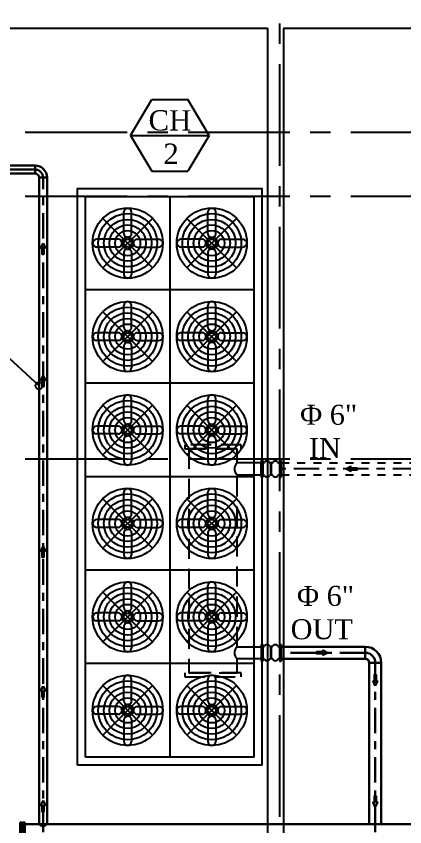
# Model space of a CAD drawing. Extents: x -659 to -592, y -249 to 29.
# Drawn here: x -649.65 to -644.8, y 10.7 to 20.82 of the extents above; entities that cross this region are included whole.
import ezdxf

# ---------------------------------------------------------------- set-up
doc = ezdxf.new("R2010")
doc.units = 0
doc.header["$MEASUREMENT"] = 0
for name, pattern in [('CENTER', [50.8, 31.75, -6.35, 6.35, -6.35]), ('CENTERX2', [101.6, 63.5, -12.7, 12.7, -12.7]), ('HIDDEN', [0.375, 0.25, -0.125])]:
    doc.linetypes.add(name, pattern=pattern)
for name, color, linetype in [('12- EQUIPMENT PIPING', 12, 'Continuous'), ('16-AC-CH.WT PIPING (R)', 3, 'HIDDEN'), ('AXIS', 1, 'CENTERX2'), ('CH.W.PIPING TEXT', 4, 'Continuous'), ('CONNCTION', 1, 'Continuous'), ('elev', 2, 'Continuous'), ('Text', 42, 'Continuous')]:
    doc.layers.add(name, color=color, linetype=linetype)
doc.layers.add('A.C.CHILLED WATER PIPING(S)', color=3, linetype='Continuous', lineweight=30)
doc.layers.add('s-colt', color=8, linetype='Continuous', lineweight=0)
doc.styles.add('AC', font='romans.shx', dxfattribs={"height": 0.2})
doc.styles.add('ARABY', font='sosa.shx')
doc.styles.add('ROMANT', font='romanc.shx')
doc.dimstyles.new('IHAB', dxfattribs={"dimscale": 0, "dimtxt": 0.15, "dimasz": 0.09, "dimexe": 0.18, "dimexo": 0.0625, "dimgap": 0, "dimtad": 0, "dimtih": 1, "dimtoh": 1, "dimzin": 0, "dimdsep": 46, "dimtxsty": 'ARABY', "dimcen": 0.03, "dimse1": 1, "dimse2": 1, "dimclrd": 36, "dimclrt": 42, "dimadec": 0, "dimazin": 0, "dimtfac": 1, "dimtmove": 1, "dimatfit": 3, "dimldrblk": 'ORIGIN', "dimfxl": 1, "dimtolj": 1, "dimtzin": 0, "dimarcsym": 0})

# ---------------------------------------------------------------- blocks, each defined once
blk = doc.blocks.new('A$C5C4829BB')
at = {"layer": 'CONNCTION'}
for p, q in [((-0.104, 0), (-0.104, -0.01)), ((0.104, 0), (-0.104, 0)), ((0.104, 0), (0.104, -0.01)), ((-0.104, -0.01), (-0.104, -0.021)), ((0.104, -0.01), (-0.104, -0.01)), ((0.104, -0.01), (-0.104, -0.01)), ((0.104, -0.021), (-0.104, -0.021)), ((0.104, -0.01), (0.104, -0.021)), ((-0.104, -0.231), (-0.104, -0.241)), ((0.104, -0.231), (-0.104, -0.231)), ((-0.104, -0.241), (-0.104, -0.252)), ((0.104, -0.241), (-0.104, -0.241)), ((0.104, -0.241), (-0.104, -0.241)), ((0.104, -0.252), (-0.104, -0.252)), ((0.104, -0.231), (0.104, -0.241)), ((0.104, -0.241), (0.104, -0.252))]:
    blk.add_line(p, q, dxfattribs=at)
at = {"layer": 'CONNCTION', "color": 140}
for p, q in [((-0.081, -0.123), (0.081, -0.123)), ((-0.081, -0.128), (0.081, -0.128)), ((0.081, -0.128), (0.081, -0.123))]:
    blk.add_line(p, q, dxfattribs=at)
for centre, radius, start, end in [((-0.062, -0.073), 0.0375, 120, 240), ((-0.087, -0.031), 0.0116, 300, 60), ((0.087, -0.031), 0.0116, 120, 240), ((0.062, -0.073), 0.0375, 300, 60), ((-0.062, -0.178), 0.0375, 120, 240), ((-0.089, -0.118), 0.0147, 340.6616, 56.5259), ((-0.089, -0.133), 0.0149, 303.6567, 19.8306), ((0.089, -0.118), 0.0147, 123.4741, 199.3384), ((0.089, -0.133), 0.0149, 160.1694, 236.3433), ((0.062, -0.178), 0.0375, 300, 60), ((-0.087, -0.221), 0.0116, 300, 60), ((0.087, -0.221), 0.0116, 120, 240)]:
    blk.add_arc(centre, radius, start, end, dxfattribs=at)
at = {"layer": 's-colt'}
blk.add_line((-0.081, -0.128), (-0.081, -0.123), dxfattribs=at)
blk = doc.blocks.new('A$C7569006E')
at = {"layer": '12- EQUIPMENT PIPING', "color": 4, "linetype": 'HIDDEN'}
for points in [[(-1.45, -0.65), (-1.4, -0.65), (-1.4, 0.05), (-1.45, 0.05)], [(1.4, -0.65), (1.45, -0.65), (1.45, 0.05), (1.4, 0.05)]]:
    blk.add_lwpolyline(points, close=True, dxfattribs=at)
for points in [[(1.222, -0.6), (1.4, -0.6), (1.4, 0), (-1.4, 0), (-1.4, -0.6), (-1.222, -0.6)], [(-1.072, -0.6), (1.072, -0.6)]]:
    blk.add_lwpolyline(points, dxfattribs=at)
at = {"layer": '12- EQUIPMENT PIPING', "color": 2, "linetype": 'Continuous'}
for points in [[(-1.072, -0.6), (-1.072, -0.9), (-1.222, -0.9), (-1.222, -0.6)], [(1.072, -0.6), (1.072, -0.9), (1.222, -0.9), (1.222, -0.6)]]:
    blk.add_lwpolyline(points, dxfattribs=at)
for centre in [(-1.147, -0.665), (1.147, -0.665)]:
    blk.add_arc(centre, 0.099, 40.7462, 139.2538, dxfattribs=at)
at = {"layer": '12- EQUIPMENT PIPING', "linetype": 'Continuous'}
for p in [(-1.147, -0.9), (1.147, -0.9)]:
    blk.add_blockref('A$C5C4829BB', p, dxfattribs=at)
blk = doc.blocks.new('A$C3DE42100')
at = {"layer": '12- EQUIPMENT PIPING', "linetype": 'Continuous'}
for p, q in [((-5.933, -2.2), (-5.933, -0.1)), ((-4.767, -2.2), (-4.767, -0.1)), ((-3.6, -2.2), (-3.6, -0.1)), ((-2.433, -2.2), (-2.433, -0.1)), ((-1.267, -2.2), (-1.267, -0.1)), ((-0.1, -1.15), (-7.1, -1.15))]:
    blk.add_line(p, q, dxfattribs=at)
at = {"layer": '12- EQUIPMENT PIPING', "color": 3}
for p, q in [((-6.566, -0.506), (-6.566, -0.234)), ((-6.468, -0.506), (-6.468, -0.239)), ((-5.399, -0.506), (-5.399, -0.234)), ((-5.301, -0.506), (-5.301, -0.239)), ((-4.232, -0.506), (-4.232, -0.234)), ((-4.134, -0.506), (-4.134, -0.239)), ((-3.066, -0.506), (-3.066, -0.234)), ((-2.968, -0.506), (-2.968, -0.239)), ((-1.899, -0.506), (-1.899, -0.234)), ((-1.801, -0.506), (-1.801, -0.239)), ((-0.732, -0.506), (-0.732, -0.234)), ((-0.634, -0.506), (-0.634, -0.239)), ((-6.207, -0.935), (-6.826, -0.315)), ((-6.826, -0.935), (-6.207, -0.315)), ((-5.04, -0.935), (-5.66, -0.315)), ((-5.66, -0.935), (-5.04, -0.315)), ((-3.874, -0.935), (-4.493, -0.315)), ((-4.493, -0.935), (-3.874, -0.315)), ((-2.707, -0.935), (-3.326, -0.315)), ((-3.326, -0.935), (-2.707, -0.315)), ((-1.54, -0.935), (-2.16, -0.315)), ((-2.16, -0.935), (-1.54, -0.315)), ((-0.374, -0.935), (-0.993, -0.315)), ((-0.993, -0.935), (-0.374, -0.315)), ((-6.636, -0.576), (-6.903, -0.576)), ((-6.561, -0.607), (-6.593, -0.607)), ((-6.535, -0.58), (-6.535, -0.549)), ((-6.513, -0.551), (-6.521, -0.551)), ((-6.499, -0.58), (-6.499, -0.549)), ((-6.472, -0.607), (-6.441, -0.607)), ((-6.398, -0.576), (-6.126, -0.576)), ((-5.469, -0.576), (-5.736, -0.576)), ((-5.395, -0.607), (-5.426, -0.607)), ((-5.368, -0.58), (-5.368, -0.549)), ((-5.346, -0.551), (-5.354, -0.551)), ((-5.332, -0.58), (-5.332, -0.549)), ((-5.305, -0.607), (-5.274, -0.607)), ((-5.231, -0.576), (-4.959, -0.576)), ((-4.302, -0.576), (-4.57, -0.576)), ((-4.228, -0.607), (-4.259, -0.607)), ((-4.201, -0.58), (-4.201, -0.549)), ((-4.179, -0.551), (-4.187, -0.551)), ((-4.165, -0.58), (-4.165, -0.549)), ((-4.139, -0.607), (-4.107, -0.607)), ((-4.064, -0.576), (-3.793, -0.576)), ((-3.136, -0.576), (-3.403, -0.576)), ((-3.061, -0.607), (-3.093, -0.607)), ((-3.035, -0.58), (-3.035, -0.549)), ((-3.013, -0.551), (-3.021, -0.551)), ((-2.999, -0.58), (-2.999, -0.549)), ((-2.972, -0.607), (-2.941, -0.607)), ((-2.898, -0.576), (-2.626, -0.576)), ((-1.969, -0.576), (-2.236, -0.576)), ((-1.895, -0.607), (-1.926, -0.607)), ((-1.868, -0.58), (-1.868, -0.549)), ((-1.846, -0.551), (-1.854, -0.551)), ((-1.832, -0.58), (-1.832, -0.549)), ((-1.805, -0.607), (-1.774, -0.607)), ((-1.731, -0.576), (-1.459, -0.576)), ((-0.802, -0.576), (-1.07, -0.576)), ((-0.728, -0.607), (-0.759, -0.607)), ((-0.701, -0.58), (-0.701, -0.549)), ((-0.679, -0.551), (-0.687, -0.551)), ((-0.665, -0.58), (-0.665, -0.549)), ((-0.639, -0.607), (-0.607, -0.607)), ((-0.564, -0.576), (-0.293, -0.576)), ((-6.636, -0.674), (-6.907, -0.674)), ((-6.561, -0.643), (-6.593, -0.643)), ((-6.59, -0.621), (-6.59, -0.629)), ((-6.535, -0.67), (-6.535, -0.701)), ((-6.521, -0.699), (-6.513, -0.699)), ((-6.499, -0.67), (-6.499, -0.701)), ((-6.472, -0.643), (-6.441, -0.643)), ((-6.443, -0.629), (-6.443, -0.621)), ((-6.398, -0.674), (-6.13, -0.674)), ((-5.469, -0.674), (-5.741, -0.674)), ((-5.395, -0.643), (-5.426, -0.643)), ((-5.424, -0.621), (-5.424, -0.629)), ((-5.368, -0.67), (-5.368, -0.701)), ((-5.354, -0.699), (-5.346, -0.699)), ((-5.332, -0.67), (-5.332, -0.701)), ((-5.305, -0.643), (-5.274, -0.643)), ((-5.276, -0.629), (-5.276, -0.621)), ((-5.231, -0.674), (-4.964, -0.674)), ((-4.302, -0.674), (-4.574, -0.674)), ((-4.228, -0.643), (-4.259, -0.643)), ((-4.257, -0.621), (-4.257, -0.629)), ((-4.201, -0.67), (-4.201, -0.701)), ((-4.187, -0.699), (-4.179, -0.699)), ((-4.165, -0.67), (-4.165, -0.701)), ((-4.139, -0.643), (-4.107, -0.643)), ((-4.11, -0.629), (-4.11, -0.621)), ((-4.064, -0.674), (-3.797, -0.674)), ((-3.136, -0.674), (-3.407, -0.674)), ((-3.061, -0.643), (-3.093, -0.643)), ((-3.09, -0.621), (-3.09, -0.629)), ((-3.035, -0.67), (-3.035, -0.701)), ((-3.021, -0.699), (-3.013, -0.699)), ((-2.999, -0.67), (-2.999, -0.701)), ((-2.972, -0.643), (-2.941, -0.643)), ((-2.943, -0.629), (-2.943, -0.621)), ((-2.898, -0.674), (-2.63, -0.674)), ((-1.969, -0.674), (-2.241, -0.674)), ((-1.895, -0.643), (-1.926, -0.643)), ((-1.924, -0.621), (-1.924, -0.629)), ((-1.868, -0.67), (-1.868, -0.701)), ((-1.854, -0.699), (-1.846, -0.699)), ((-1.832, -0.67), (-1.832, -0.701)), ((-1.805, -0.643), (-1.774, -0.643)), ((-1.776, -0.629), (-1.776, -0.621)), ((-1.731, -0.674), (-1.464, -0.674)), ((-0.802, -0.674), (-1.074, -0.674)), ((-0.728, -0.643), (-0.759, -0.643)), ((-0.757, -0.621), (-0.757, -0.629)), ((-0.701, -0.67), (-0.701, -0.701)), ((-0.687, -0.699), (-0.679, -0.699)), ((-0.665, -0.67), (-0.665, -0.701)), ((-0.639, -0.643), (-0.607, -0.643)), ((-0.61, -0.629), (-0.61, -0.621)), ((-0.564, -0.674), (-0.297, -0.674)), ((-6.566, -0.744), (-6.566, -1.011)), ((-6.468, -0.744), (-6.468, -1.016)), ((-5.399, -0.744), (-5.399, -1.011)), ((-5.301, -0.744), (-5.301, -1.016)), ((-4.232, -0.744), (-4.232, -1.011)), ((-4.134, -0.744), (-4.134, -1.016)), ((-3.066, -0.744), (-3.066, -1.011)), ((-2.968, -0.744), (-2.968, -1.016)), ((-1.899, -0.744), (-1.899, -1.011)), ((-1.801, -0.744), (-1.801, -1.016)), ((-0.732, -0.744), (-0.732, -1.011)), ((-0.634, -0.744), (-0.634, -1.016)), ((-6.566, -1.556), (-6.566, -1.289)), ((-6.468, -1.556), (-6.468, -1.284)), ((-5.399, -1.556), (-5.399, -1.289)), ((-5.301, -1.556), (-5.301, -1.284)), ((-4.232, -1.556), (-4.232, -1.289)), ((-4.134, -1.556), (-4.134, -1.284)), ((-3.066, -1.556), (-3.066, -1.289)), ((-2.968, -1.556), (-2.968, -1.284)), ((-1.899, -1.556), (-1.899, -1.289)), ((-1.801, -1.556), (-1.801, -1.284)), ((-0.732, -1.556), (-0.732, -1.289)), ((-0.634, -1.556), (-0.634, -1.284)), ((-6.207, -1.365), (-6.826, -1.985)), ((-6.826, -1.365), (-6.207, -1.985)), ((-5.04, -1.365), (-5.66, -1.985)), ((-5.66, -1.365), (-5.04, -1.985)), ((-3.874, -1.365), (-4.493, -1.985)), ((-4.493, -1.365), (-3.874, -1.985)), ((-2.707, -1.365), (-3.326, -1.985)), ((-3.326, -1.365), (-2.707, -1.985)), ((-1.54, -1.365), (-2.16, -1.985)), ((-2.16, -1.365), (-1.54, -1.985)), ((-0.374, -1.365), (-0.993, -1.985)), ((-0.993, -1.365), (-0.374, -1.985)), ((-6.535, -1.63), (-6.535, -1.599)), ((-6.521, -1.601), (-6.513, -1.601)), ((-6.499, -1.63), (-6.499, -1.599)), ((-5.368, -1.63), (-5.368, -1.599)), ((-5.354, -1.601), (-5.346, -1.601)), ((-5.332, -1.63), (-5.332, -1.599)), ((-4.201, -1.63), (-4.201, -1.599)), ((-4.187, -1.601), (-4.179, -1.601)), ((-4.165, -1.63), (-4.165, -1.599)), ((-3.035, -1.63), (-3.035, -1.599)), ((-3.021, -1.601), (-3.013, -1.601)), ((-2.999, -1.63), (-2.999, -1.599)), ((-1.868, -1.63), (-1.868, -1.599)), ((-1.854, -1.601), (-1.846, -1.601)), ((-1.832, -1.63), (-1.832, -1.599)), ((-0.701, -1.63), (-0.701, -1.599)), ((-0.687, -1.601), (-0.679, -1.601)), ((-0.665, -1.63), (-0.665, -1.599)), ((-6.636, -1.626), (-6.907, -1.626)), ((-6.561, -1.657), (-6.593, -1.657)), ((-6.561, -1.693), (-6.593, -1.693)), ((-6.59, -1.679), (-6.59, -1.671)), ((-6.535, -1.72), (-6.535, -1.751)), ((-6.499, -1.72), (-6.499, -1.751)), ((-6.472, -1.657), (-6.441, -1.657)), ((-6.472, -1.693), (-6.441, -1.693)), ((-6.443, -1.671), (-6.443, -1.679)), ((-6.398, -1.626), (-6.13, -1.626)), ((-5.469, -1.626), (-5.741, -1.626)), ((-5.395, -1.657), (-5.426, -1.657)), ((-5.395, -1.693), (-5.426, -1.693)), ((-5.424, -1.679), (-5.424, -1.671)), ((-5.368, -1.72), (-5.368, -1.751)), ((-5.332, -1.72), (-5.332, -1.751)), ((-5.305, -1.657), (-5.274, -1.657)), ((-5.305, -1.693), (-5.274, -1.693)), ((-5.276, -1.671), (-5.276, -1.679)), ((-5.231, -1.626), (-4.964, -1.626)), ((-4.302, -1.626), (-4.574, -1.626)), ((-4.228, -1.657), (-4.259, -1.657)), ((-4.228, -1.693), (-4.259, -1.693)), ((-4.257, -1.679), (-4.257, -1.671)), ((-4.201, -1.72), (-4.201, -1.751)), ((-4.165, -1.72), (-4.165, -1.751)), ((-4.139, -1.657), (-4.107, -1.657)), ((-4.139, -1.693), (-4.107, -1.693)), ((-4.11, -1.671), (-4.11, -1.679)), ((-4.064, -1.626), (-3.797, -1.626)), ((-3.136, -1.626), (-3.407, -1.626)), ((-3.061, -1.657), (-3.093, -1.657)), ((-3.061, -1.693), (-3.093, -1.693)), ((-3.09, -1.679), (-3.09, -1.671)), ((-3.035, -1.72), (-3.035, -1.751)), ((-2.999, -1.72), (-2.999, -1.751)), ((-2.972, -1.657), (-2.941, -1.657)), ((-2.972, -1.693), (-2.941, -1.693)), ((-2.943, -1.671), (-2.943, -1.679)), ((-2.898, -1.626), (-2.63, -1.626)), ((-1.969, -1.626), (-2.241, -1.626)), ((-1.895, -1.657), (-1.926, -1.657)), ((-1.895, -1.693), (-1.926, -1.693)), ((-1.924, -1.679), (-1.924, -1.671)), ((-1.868, -1.72), (-1.868, -1.751)), ((-1.832, -1.72), (-1.832, -1.751)), ((-1.805, -1.657), (-1.774, -1.657)), ((-1.805, -1.693), (-1.774, -1.693)), ((-1.776, -1.671), (-1.776, -1.679)), ((-1.731, -1.626), (-1.464, -1.626)), ((-0.802, -1.626), (-1.074, -1.626)), ((-0.728, -1.657), (-0.759, -1.657)), ((-0.728, -1.693), (-0.759, -1.693)), ((-0.757, -1.679), (-0.757, -1.671)), ((-0.701, -1.72), (-0.701, -1.751)), ((-0.665, -1.72), (-0.665, -1.751)), ((-0.639, -1.657), (-0.607, -1.657)), ((-0.639, -1.693), (-0.607, -1.693)), ((-0.61, -1.671), (-0.61, -1.679)), ((-0.564, -1.626), (-0.297, -1.626)), ((-6.636, -1.724), (-6.903, -1.724)), ((-6.566, -1.794), (-6.566, -2.066)), ((-6.513, -1.749), (-6.521, -1.749)), ((-6.468, -1.794), (-6.468, -2.061)), ((-6.398, -1.724), (-6.126, -1.724)), ((-5.469, -1.724), (-5.736, -1.724)), ((-5.399, -1.794), (-5.399, -2.066)), ((-5.346, -1.749), (-5.354, -1.749)), ((-5.301, -1.794), (-5.301, -2.061)), ((-5.231, -1.724), (-4.959, -1.724)), ((-4.302, -1.724), (-4.57, -1.724)), ((-4.232, -1.794), (-4.232, -2.066)), ((-4.179, -1.749), (-4.187, -1.749)), ((-4.134, -1.794), (-4.134, -2.061)), ((-4.064, -1.724), (-3.793, -1.724)), ((-3.136, -1.724), (-3.403, -1.724)), ((-3.066, -1.794), (-3.066, -2.066)), ((-3.013, -1.749), (-3.021, -1.749)), ((-2.968, -1.794), (-2.968, -2.061)), ((-2.898, -1.724), (-2.626, -1.724)), ((-1.969, -1.724), (-2.236, -1.724)), ((-1.899, -1.794), (-1.899, -2.066)), ((-1.846, -1.749), (-1.854, -1.749)), ((-1.801, -1.794), (-1.801, -2.061)), ((-1.731, -1.724), (-1.459, -1.724)), ((-0.802, -1.724), (-1.07, -1.724)), ((-0.732, -1.794), (-0.732, -2.066)), ((-0.679, -1.749), (-0.687, -1.749)), ((-0.634, -1.794), (-0.634, -2.061)), ((-0.564, -1.724), (-0.293, -1.724))]:
    blk.add_line(p, q, dxfattribs=at)
at = {"layer": '12- EQUIPMENT PIPING', "linetype": 'Continuous'}
for points in [[(-7.2, 0), (0, 0), (0, -2.3), (-7.2, -2.3)], [(-7.1, -0.1), (-0.1, -0.1), (-0.1, -2.2), (-7.1, -2.2)]]:
    blk.add_lwpolyline(points, close=True, dxfattribs=at)
at = {"layer": '12- EQUIPMENT PIPING', "color": 3}
for centre, radius in [((-6.517, -0.625), 0.438), ((-5.35, -0.625), 0.438), ((-4.183, -0.625), 0.438), ((-3.017, -0.625), 0.438), ((-1.85, -0.625), 0.438), ((-0.683, -0.625), 0.438), ((-6.517, -0.625), 0.368), ((-5.35, -0.625), 0.368), ((-4.183, -0.625), 0.368), ((-3.017, -0.625), 0.368), ((-1.85, -0.625), 0.368), ((-0.683, -0.625), 0.368), ((-6.517, -0.625), 0.297), ((-6.517, -0.625), 0.227), ((-5.35, -0.625), 0.297), ((-5.35, -0.625), 0.227), ((-4.183, -0.625), 0.297), ((-4.183, -0.625), 0.227), ((-3.017, -0.625), 0.297), ((-3.017, -0.625), 0.227), ((-1.85, -0.625), 0.297), ((-1.85, -0.625), 0.227), ((-0.683, -0.625), 0.297), ((-0.683, -0.625), 0.227), ((-6.517, -0.625), 0.157), ((-5.35, -0.625), 0.157), ((-4.183, -0.625), 0.157), ((-3.017, -0.625), 0.157), ((-1.85, -0.625), 0.157), ((-0.683, -0.625), 0.157), ((-6.517, -0.625), 0.0481), ((-6.517, -0.625), 0.0481), ((-6.517, -0.625), 0.0481), ((-6.517, -0.625), 0.0481), ((-5.35, -0.625), 0.0481), ((-5.35, -0.625), 0.0481), ((-5.35, -0.625), 0.0481), ((-5.35, -0.625), 0.0481), ((-4.183, -0.625), 0.0481), ((-4.183, -0.625), 0.0481), ((-4.183, -0.625), 0.0481), ((-4.183, -0.625), 0.0481), ((-3.017, -0.625), 0.0481), ((-3.017, -0.625), 0.0481), ((-3.017, -0.625), 0.0481), ((-3.017, -0.625), 0.0481), ((-1.85, -0.625), 0.0481), ((-1.85, -0.625), 0.0481), ((-1.85, -0.625), 0.0481), ((-1.85, -0.625), 0.0481), ((-0.683, -0.625), 0.0481), ((-0.683, -0.625), 0.0481), ((-0.683, -0.625), 0.0481), ((-0.683, -0.625), 0.0481), ((-6.517, -1.675), 0.438), ((-6.517, -1.675), 0.368), ((-5.35, -1.675), 0.438), ((-5.35, -1.675), 0.368), ((-4.183, -1.675), 0.438), ((-4.183, -1.675), 0.368), ((-3.017, -1.675), 0.438), ((-3.017, -1.675), 0.368), ((-1.85, -1.675), 0.438), ((-1.85, -1.675), 0.368), ((-0.683, -1.675), 0.438), ((-0.683, -1.675), 0.368), ((-6.517, -1.675), 0.297), ((-5.35, -1.675), 0.297), ((-4.183, -1.675), 0.297), ((-3.017, -1.675), 0.297), ((-1.85, -1.675), 0.297), ((-0.683, -1.675), 0.297), ((-6.517, -1.675), 0.227), ((-5.35, -1.675), 0.227), ((-4.183, -1.675), 0.227), ((-3.017, -1.675), 0.227), ((-1.85, -1.675), 0.227), ((-0.683, -1.675), 0.227), ((-6.517, -1.675), 0.157), ((-5.35, -1.675), 0.157), ((-4.183, -1.675), 0.157), ((-3.017, -1.675), 0.157), ((-1.85, -1.675), 0.157), ((-0.683, -1.675), 0.157), ((-6.517, -1.675), 0.0481), ((-6.517, -1.675), 0.0481), ((-6.517, -1.675), 0.0481), ((-6.517, -1.675), 0.0481), ((-5.35, -1.675), 0.0481), ((-5.35, -1.675), 0.0481), ((-5.35, -1.675), 0.0481), ((-5.35, -1.675), 0.0481), ((-4.183, -1.675), 0.0481), ((-4.183, -1.675), 0.0481), ((-4.183, -1.675), 0.0481), ((-4.183, -1.675), 0.0481), ((-3.017, -1.675), 0.0481), ((-3.017, -1.675), 0.0481), ((-3.017, -1.675), 0.0481), ((-3.017, -1.675), 0.0481), ((-1.85, -1.675), 0.0481), ((-1.85, -1.675), 0.0481), ((-1.85, -1.675), 0.0481), ((-1.85, -1.675), 0.0481), ((-0.683, -1.675), 0.0481), ((-0.683, -1.675), 0.0481), ((-0.683, -1.675), 0.0481), ((-0.683, -1.675), 0.0481)]:
    blk.add_circle(centre, radius, dxfattribs=at)
for centre, radius, start, end in [((-6.514, -0.239), 0.0516, 93.0001, 179.9416), ((-6.519, -0.239), 0.0516, 0.0584, 86.9999), ((-5.347, -0.239), 0.0516, 93.0001, 179.9416), ((-5.353, -0.239), 0.0516, 0.0584, 86.9999), ((-4.181, -0.239), 0.0516, 93.0001, 179.9416), ((-4.186, -0.239), 0.0516, 0.0584, 86.9999), ((-3.014, -0.239), 0.0516, 93.0001, 179.9416), ((-3.019, -0.239), 0.0516, 0.0584, 86.9999), ((-1.847, -0.239), 0.0516, 93.0001, 179.9416), ((-1.853, -0.239), 0.0516, 0.0584, 86.9999), ((-0.681, -0.239), 0.0516, 93.0001, 179.9416), ((-0.686, -0.239), 0.0516, 0.0584, 86.9999), ((-6.903, -0.628), 0.0516, 90.0584, 176.9999), ((-6.636, -0.621), 0.045, 360, 90), ((-6.517, -0.625), 0.0738, 104.1169, 165.8831), ((-6.521, -0.506), 0.045, 180, 270), ((-6.513, -0.506), 0.045, 270, 360), ((-6.517, -0.625), 0.0738, 14.1169, 75.8831), ((-6.398, -0.621), 0.045, 90, 180), ((-6.13, -0.628), 0.0516, 3.0001, 89.9416), ((-5.736, -0.628), 0.0516, 90.0584, 176.9999), ((-5.469, -0.621), 0.045, 360, 90), ((-5.35, -0.625), 0.0738, 104.1169, 165.8831), ((-5.354, -0.506), 0.045, 180, 270), ((-5.346, -0.506), 0.045, 270, 360), ((-5.35, -0.625), 0.0738, 14.1169, 75.8831), ((-5.231, -0.621), 0.045, 90, 180), ((-4.964, -0.628), 0.0516, 3.0001, 89.9416), ((-4.57, -0.628), 0.0516, 90.0584, 176.9999), ((-4.302, -0.621), 0.045, 360, 90), ((-4.183, -0.625), 0.0738, 104.1169, 165.8831), ((-4.187, -0.506), 0.045, 180, 270), ((-4.179, -0.506), 0.045, 270, 360), ((-4.183, -0.625), 0.0738, 14.1169, 75.8831), ((-4.064, -0.621), 0.045, 90, 180), ((-3.797, -0.628), 0.0516, 3.0001, 89.9416), ((-3.403, -0.628), 0.0516, 90.0584, 176.9999), ((-3.136, -0.621), 0.045, 360, 90), ((-3.017, -0.625), 0.0738, 104.1169, 165.8831), ((-3.021, -0.506), 0.045, 180, 270), ((-3.013, -0.506), 0.045, 270, 360), ((-3.017, -0.625), 0.0738, 14.1169, 75.8831), ((-2.898, -0.621), 0.045, 90, 180), ((-2.63, -0.628), 0.0516, 3.0001, 89.9416), ((-2.236, -0.628), 0.0516, 90.0584, 176.9999), ((-1.969, -0.621), 0.045, 360, 90), ((-1.85, -0.625), 0.0738, 104.1169, 165.8831), ((-1.854, -0.506), 0.045, 180, 270), ((-1.846, -0.506), 0.045, 270, 360), ((-1.85, -0.625), 0.0738, 14.1169, 75.8831), ((-1.731, -0.621), 0.045, 90, 180), ((-1.464, -0.628), 0.0516, 3.0001, 89.9416), ((-1.07, -0.628), 0.0516, 90.0584, 176.9999), ((-0.802, -0.621), 0.045, 360, 90), ((-0.683, -0.625), 0.0738, 104.1169, 165.8831), ((-0.687, -0.506), 0.045, 180, 270), ((-0.679, -0.506), 0.045, 270, 360), ((-0.683, -0.625), 0.0738, 14.1169, 75.8831), ((-0.564, -0.621), 0.045, 90, 180), ((-0.297, -0.628), 0.0516, 3.0001, 89.9416), ((-6.903, -0.622), 0.0516, 183.0001, 269.9416), ((-6.636, -0.629), 0.045, 270, 360), ((-6.517, -0.625), 0.0738, 194.1169, 255.8831), ((-6.521, -0.744), 0.045, 90, 180), ((-6.513, -0.744), 0.045, 360, 90), ((-6.517, -0.625), 0.0738, 284.1169, 345.8831), ((-6.398, -0.629), 0.045, 180, 270), ((-6.13, -0.622), 0.0516, 270.0584, 356.9999), ((-5.736, -0.622), 0.0516, 183.0001, 269.9416), ((-5.469, -0.629), 0.045, 270, 360), ((-5.35, -0.625), 0.0738, 194.1169, 255.8831), ((-5.354, -0.744), 0.045, 90, 180), ((-5.346, -0.744), 0.045, 360, 90), ((-5.35, -0.625), 0.0738, 284.1169, 345.8831), ((-5.231, -0.629), 0.045, 180, 270), ((-4.964, -0.622), 0.0516, 270.0584, 356.9999), ((-4.57, -0.622), 0.0516, 183.0001, 269.9416), ((-4.302, -0.629), 0.045, 270, 360), ((-4.183, -0.625), 0.0738, 194.1169, 255.8831), ((-4.187, -0.744), 0.045, 90, 180), ((-4.179, -0.744), 0.045, 360, 90), ((-4.183, -0.625), 0.0738, 284.1169, 345.8831), ((-4.064, -0.629), 0.045, 180, 270), ((-3.797, -0.622), 0.0516, 270.0584, 356.9999), ((-3.403, -0.622), 0.0516, 183.0001, 269.9416), ((-3.136, -0.629), 0.045, 270, 360), ((-3.017, -0.625), 0.0738, 194.1169, 255.8831), ((-3.021, -0.744), 0.045, 90, 180), ((-3.013, -0.744), 0.045, 360, 90), ((-3.017, -0.625), 0.0738, 284.1169, 345.8831), ((-2.898, -0.629), 0.045, 180, 270), ((-2.63, -0.622), 0.0516, 270.0584, 356.9999), ((-2.236, -0.622), 0.0516, 183.0001, 269.9416), ((-1.969, -0.629), 0.045, 270, 360), ((-1.85, -0.625), 0.0738, 194.1169, 255.8831), ((-1.854, -0.744), 0.045, 90, 180), ((-1.846, -0.744), 0.045, 360, 90), ((-1.85, -0.625), 0.0738, 284.1169, 345.8831), ((-1.731, -0.629), 0.045, 180, 270), ((-1.464, -0.622), 0.0516, 270.0584, 356.9999), ((-1.07, -0.622), 0.0516, 183.0001, 269.9416), ((-0.802, -0.629), 0.045, 270, 360), ((-0.683, -0.625), 0.0738, 194.1169, 255.8831), ((-0.687, -0.744), 0.045, 90, 180), ((-0.679, -0.744), 0.045, 360, 90), ((-0.683, -0.625), 0.0738, 284.1169, 345.8831), ((-0.564, -0.629), 0.045, 180, 270), ((-0.297, -0.622), 0.0516, 270.0584, 356.9999), ((-6.514, -1.011), 0.0516, 180.0584, 266.9999), ((-6.519, -1.011), 0.0516, 273.0001, 359.9416), ((-5.347, -1.011), 0.0516, 180.0584, 266.9999), ((-5.353, -1.011), 0.0516, 273.0001, 359.9416), ((-4.181, -1.011), 0.0516, 180.0584, 266.9999), ((-4.186, -1.011), 0.0516, 273.0001, 359.9416), ((-3.014, -1.011), 0.0516, 180.0584, 266.9999), ((-3.019, -1.011), 0.0516, 273.0001, 359.9416), ((-1.847, -1.011), 0.0516, 180.0584, 266.9999), ((-1.853, -1.011), 0.0516, 273.0001, 359.9416), ((-0.681, -1.011), 0.0516, 180.0584, 266.9999), ((-0.686, -1.011), 0.0516, 273.0001, 359.9416), ((-6.514, -1.289), 0.0516, 93.0001, 179.9416), ((-6.519, -1.289), 0.0516, 0.0584, 86.9999), ((-5.347, -1.289), 0.0516, 93.0001, 179.9416), ((-5.353, -1.289), 0.0516, 0.0584, 86.9999), ((-4.181, -1.289), 0.0516, 93.0001, 179.9416), ((-4.186, -1.289), 0.0516, 0.0584, 86.9999), ((-3.014, -1.289), 0.0516, 93.0001, 179.9416), ((-3.019, -1.289), 0.0516, 0.0584, 86.9999), ((-1.847, -1.289), 0.0516, 93.0001, 179.9416), ((-1.853, -1.289), 0.0516, 0.0584, 86.9999), ((-0.681, -1.289), 0.0516, 93.0001, 179.9416), ((-0.686, -1.289), 0.0516, 0.0584, 86.9999), ((-6.517, -1.675), 0.0738, 104.1169, 165.8831), ((-6.521, -1.556), 0.045, 180, 270), ((-6.513, -1.556), 0.045, 270, 0), ((-6.517, -1.675), 0.0738, 14.1169, 75.8831), ((-5.35, -1.675), 0.0738, 104.1169, 165.8831), ((-5.354, -1.556), 0.045, 180, 270), ((-5.346, -1.556), 0.045, 270, 0), ((-5.35, -1.675), 0.0738, 14.1169, 75.8831), ((-4.183, -1.675), 0.0738, 104.1169, 165.8831), ((-4.187, -1.556), 0.045, 180, 270), ((-4.179, -1.556), 0.045, 270, 0), ((-4.183, -1.675), 0.0738, 14.1169, 75.8831), ((-3.017, -1.675), 0.0738, 104.1169, 165.8831), ((-3.021, -1.556), 0.045, 180, 270), ((-3.013, -1.556), 0.045, 270, 0), ((-3.017, -1.675), 0.0738, 14.1169, 75.8831), ((-1.85, -1.675), 0.0738, 104.1169, 165.8831), ((-1.854, -1.556), 0.045, 180, 270), ((-1.846, -1.556), 0.045, 270, 0), ((-1.85, -1.675), 0.0738, 14.1169, 75.8831), ((-0.683, -1.675), 0.0738, 104.1169, 165.8831), ((-0.687, -1.556), 0.045, 180, 270), ((-0.679, -1.556), 0.045, 270, 0), ((-0.683, -1.675), 0.0738, 14.1169, 75.8831), ((-6.903, -1.678), 0.0516, 90.0584, 176.9999), ((-6.903, -1.672), 0.0516, 183.0001, 269.9416), ((-6.636, -1.671), 0.045, 0, 90), ((-6.636, -1.679), 0.045, 270, 0), ((-6.517, -1.675), 0.0738, 194.1169, 255.8831), ((-6.517, -1.675), 0.0738, 284.1169, 345.8831), ((-6.398, -1.671), 0.045, 90, 180), ((-6.398, -1.679), 0.045, 180, 270), ((-6.13, -1.678), 0.0516, 3.0001, 89.9416), ((-6.13, -1.672), 0.0516, 270.0584, 356.9999), ((-5.736, -1.678), 0.0516, 90.0584, 176.9999), ((-5.736, -1.672), 0.0516, 183.0001, 269.9416), ((-5.469, -1.671), 0.045, 0, 90), ((-5.469, -1.679), 0.045, 270, 0), ((-5.35, -1.675), 0.0738, 194.1169, 255.8831), ((-5.35, -1.675), 0.0738, 284.1169, 345.8831), ((-5.231, -1.671), 0.045, 90, 180), ((-5.231, -1.679), 0.045, 180, 270), ((-4.964, -1.678), 0.0516, 3.0001, 89.9416), ((-4.964, -1.672), 0.0516, 270.0584, 356.9999), ((-4.57, -1.678), 0.0516, 90.0584, 176.9999), ((-4.57, -1.672), 0.0516, 183.0001, 269.9416), ((-4.302, -1.671), 0.045, 0, 90), ((-4.302, -1.679), 0.045, 270, 0), ((-4.183, -1.675), 0.0738, 194.1169, 255.8831), ((-4.183, -1.675), 0.0738, 284.1169, 345.8831), ((-4.064, -1.671), 0.045, 90, 180), ((-4.064, -1.679), 0.045, 180, 270), ((-3.797, -1.678), 0.0516, 3.0001, 89.9416), ((-3.797, -1.672), 0.0516, 270.0584, 356.9999), ((-3.403, -1.678), 0.0516, 90.0584, 176.9999), ((-3.403, -1.672), 0.0516, 183.0001, 269.9416), ((-3.136, -1.671), 0.045, 0, 90), ((-3.136, -1.679), 0.045, 270, 0), ((-3.017, -1.675), 0.0738, 194.1169, 255.8831), ((-3.017, -1.675), 0.0738, 284.1169, 345.8831), ((-2.898, -1.671), 0.045, 90, 180), ((-2.898, -1.679), 0.045, 180, 270), ((-2.63, -1.678), 0.0516, 3.0001, 89.9416), ((-2.63, -1.672), 0.0516, 270.0584, 356.9999), ((-2.236, -1.678), 0.0516, 90.0584, 176.9999), ((-2.236, -1.672), 0.0516, 183.0001, 269.9416), ((-1.969, -1.671), 0.045, 0, 90), ((-1.969, -1.679), 0.045, 270, 0), ((-1.85, -1.675), 0.0738, 194.1169, 255.8831), ((-1.85, -1.675), 0.0738, 284.1169, 345.8831), ((-1.731, -1.671), 0.045, 90, 180), ((-1.731, -1.679), 0.045, 180, 270), ((-1.464, -1.678), 0.0516, 3.0001, 89.9416), ((-1.464, -1.672), 0.0516, 270.0584, 356.9999), ((-1.07, -1.678), 0.0516, 90.0584, 176.9999), ((-1.07, -1.672), 0.0516, 183.0001, 269.9416), ((-0.802, -1.671), 0.045, 0, 90), ((-0.802, -1.679), 0.045, 270, 0), ((-0.683, -1.675), 0.0738, 194.1169, 255.8831), ((-0.683, -1.675), 0.0738, 284.1169, 345.8831), ((-0.564, -1.671), 0.045, 90, 180), ((-0.564, -1.679), 0.045, 180, 270), ((-0.297, -1.678), 0.0516, 3.0001, 89.9416), ((-0.297, -1.672), 0.0516, 270.0584, 356.9999), ((-6.521, -1.794), 0.045, 90, 180), ((-6.513, -1.794), 0.045, 0, 90), ((-5.354, -1.794), 0.045, 90, 180), ((-5.346, -1.794), 0.045, 0, 90), ((-4.187, -1.794), 0.045, 90, 180), ((-4.179, -1.794), 0.045, 0, 90), ((-3.021, -1.794), 0.045, 90, 180), ((-3.013, -1.794), 0.045, 0, 90), ((-1.854, -1.794), 0.045, 90, 180), ((-1.846, -1.794), 0.045, 0, 90), ((-0.687, -1.794), 0.045, 90, 180), ((-0.679, -1.794), 0.045, 0, 90), ((-6.514, -2.061), 0.0516, 180.0584, 266.9999), ((-6.519, -2.061), 0.0516, 273.0001, 359.9416), ((-5.347, -2.061), 0.0516, 180.0584, 266.9999), ((-5.353, -2.061), 0.0516, 273.0001, 359.9416), ((-4.181, -2.061), 0.0516, 180.0584, 266.9999), ((-4.186, -2.061), 0.0516, 273.0001, 359.9416), ((-3.014, -2.061), 0.0516, 180.0584, 266.9999), ((-3.019, -2.061), 0.0516, 273.0001, 359.9416), ((-1.847, -2.061), 0.0516, 180.0584, 266.9999), ((-1.853, -2.061), 0.0516, 273.0001, 359.9416), ((-0.681, -2.061), 0.0516, 180.0584, 266.9999), ((-0.686, -2.061), 0.0516, 273.0001, 359.9416)]:
    blk.add_arc(centre, radius, start, end, dxfattribs=at)
at = {"layer": '12- EQUIPMENT PIPING', "linetype": 'Continuous'}
blk.add_blockref('A$C7569006E', (-4.65, -1.39), dxfattribs=at)
blk = doc.blocks.new('A$C161B0992')
at = {"layer": 'Text', "color": 2}
for p, q in [((-0.95, 0.25), (-0.65, 0.75)), ((-0.65, 0.75), (-0.15, 0.75)), ((0.15, 0.25), (-0.15, 0.75)), ((-0.95, 0.25), (-0.65, -0.25)), ((-0.95, 0.25), (0.15, 0.25)), ((0.15, 0.25), (-0.15, -0.25)), ((-0.65, -0.25), (-0.15, -0.25))]:
    blk.add_line(p, q, dxfattribs=at)
blk = doc.blocks.new('_Origin')
at = {"color": 0, "linetype": 'ByBlock', "lineweight": -2}
blk.add_line((0, 0), (-1, 0), dxfattribs=at)
blk.add_circle((0, 0), 0.5, dxfattribs=at)

msp = doc.modelspace()

# ---------------------------------------------------------------- linework, layer by layer
at = {"layer": '16-AC-CH.WT PIPING (R)', "color": 1, "ltscale": 0.3}
for p, q in [((-646.342, 15.239), (-644.634, 15.239)), ((-646.342, 15.089), (-644.634, 15.089))]:
    msp.add_line(p, q, dxfattribs=at)
at = {"layer": '16-AC-CH.WT PIPING (R)', "color": 2, "linetype": 'CENTER', "ltscale": 0.01}
msp.add_line((-644.634, 15.164), (-646.342, 15.164), dxfattribs=at)
at = {"layer": '16-AC-CH.WT PIPING (R)', "color": 6, "linetype": 'ByBlock', "ltscale": 0.05}
msp.add_lwpolyline([(-645.529, 15.164), (-645.472, 15.135), (-645.472, 15.152), (-645.393, 15.152), (-645.393, 15.175), (-645.472, 15.175), (-645.472, 15.192)], close=True, dxfattribs=at)
at = {"layer": 'A.C.CHILLED WATER PIPING(S)'}
for p, q in [((-649.416, 18.952), (-654.084, 18.952)), ((-649.416, 18.852), (-649.416, 18.952)), ((-649.416, 18.852), (-654.084, 18.852)), ((-649.366, 10.73), (-649.366, 18.802)), ((-649.366, 18.802), (-649.266, 18.802)), ((-649.266, 10.73), (-649.266, 18.802)), ((-646.342, 12.944), (-645.294, 12.944)), ((-646.342, 12.794), (-645.294, 12.794))]:
    msp.add_line(p, q, dxfattribs=at)
at = {"layer": 'A.C.CHILLED WATER PIPING(S)', "color": 5, "linetype": 'CENTER', "ltscale": 0.01}
for p, q in [((-649.416, 18.902), (-654.084, 18.902)), ((-649.316, 10.63), (-649.316, 18.802)), ((-645.294, 12.869), (-646.342, 12.869)), ((-645.169, 10.63), (-645.169, 12.744))]:
    msp.add_line(p, q, dxfattribs=at)
at = {"layer": 'A.C.CHILLED WATER PIPING(S)', "linetype": 'Continuous'}
for p, q in [((-645.294, 12.794), (-645.294, 12.944)), ((-645.244, 12.744), (-645.244, 10.73)), ((-645.244, 12.744), (-645.094, 12.744)), ((-645.094, 12.744), (-645.094, 10.73)), ((-644.584, 10.73), (-649.543, 10.73))]:
    msp.add_line(p, q, dxfattribs=at)
at = {"layer": 'A.C.CHILLED WATER PIPING(S)', "color": 36}
for points in [[(-649.316, 17.982), (-649.344, 17.926), (-649.327, 17.926), (-649.327, 17.846), (-649.304, 17.846), (-649.304, 17.926), (-649.287, 17.926)], [(-649.316, 16.33), (-649.344, 16.273), (-649.327, 16.273), (-649.327, 16.194), (-649.304, 16.194), (-649.304, 16.273), (-649.287, 16.273)], [(-649.316, 14.198), (-649.344, 14.141), (-649.327, 14.141), (-649.327, 14.062), (-649.304, 14.062), (-649.304, 14.141), (-649.287, 14.141)], [(-645.765, 12.869), (-645.821, 12.841), (-645.821, 12.858), (-645.901, 12.858), (-645.901, 12.88), (-645.821, 12.88), (-645.821, 12.897)], [(-645.169, 12.457), (-645.197, 12.513), (-645.18, 12.513), (-645.18, 12.593), (-645.158, 12.593), (-645.158, 12.513), (-645.141, 12.513)], [(-649.316, 12.453), (-649.344, 12.397), (-649.327, 12.397), (-649.327, 12.317), (-649.304, 12.317), (-649.304, 12.397), (-649.287, 12.397)], [(-645.169, 10.942), (-645.197, 10.999), (-645.18, 10.999), (-645.18, 11.078), (-645.158, 11.078), (-645.158, 10.999), (-645.141, 10.999)], [(-649.316, 11.022), (-649.344, 10.966), (-649.327, 10.966), (-649.327, 10.886), (-649.304, 10.886), (-649.304, 10.966), (-649.287, 10.966)]]:
    msp.add_lwpolyline(points, close=True, dxfattribs=at)
at = {"layer": 'A.C.CHILLED WATER PIPING(S)', "linetype": 'Continuous'}
for points in [[(-649.577, 10.747), (-649.601, 10.747), (-649.601, 10.513), (-649.577, 10.513)], [(-649.543, 10.747), (-649.567, 10.747), (-649.567, 10.513), (-649.543, 10.513)]]:
    msp.add_lwpolyline(points, close=True, dxfattribs=at)
at = {"layer": 'A.C.CHILLED WATER PIPING(S)'}
for centre, radius, start, end in [((-649.416, 18.802), 0.15, 0, 90), ((-649.416, 18.802), 0.05, 0, 90), ((-649.316, 10.766), 0.0615, 215.6288, 324.3712)]:
    msp.add_arc(centre, radius, start, end, dxfattribs=at)
at = {"layer": 'A.C.CHILLED WATER PIPING(S)', "color": 5, "linetype": 'CENTER', "ltscale": 0.01}
for centre, radius, start in [((-649.416, 18.802), 0.1, 0), ((-645.294, 12.744), 0.125, 360)]:
    msp.add_arc(centre, radius, start, 90, dxfattribs=at)
at = {"layer": 'A.C.CHILLED WATER PIPING(S)', "linetype": 'Continuous'}
for radius in [0.2, 0.05]:
    msp.add_arc((-645.294, 12.744), radius, 360, 90, dxfattribs=at)
at = {"layer": 'AXIS', "color": 252, "linetype": 'CENTERX2', "ltscale": 0.02}
for p, q in [((-646.364, 26.315), (-646.364, -6.133)), ((-603.563, 19.366), (-657.165, 19.366)), ((-603.563, 18.566), (-657.165, 18.566)), ((-603.563, 15.286), (-657.165, 15.286))]:
    msp.add_line(p, q, dxfattribs=at)
at = {"layer": 'elev', "color": 252}
for p, q in [((-650.394, 20.666), (-646.514, 20.666)), ((-646.514, 20.666), (-646.514, 0.986)), ((-646.314, 20.666), (-646.314, 0.986)), ((-646.314, 20.666), (-642.734, 20.666))]:
    msp.add_line(p, q, dxfattribs=at)

# ---------------------------------------------------------------- block references
at = {"layer": '12- EQUIPMENT PIPING', "color": 6, "xscale": 0.8960000000661239, "yscale": 0.8960000000661239, "zscale": 0.8960000000195577}
msp.add_blockref('A$C161B0992', (-647.375, 19.104), dxfattribs=at)
at = {"layer": '12- EQUIPMENT PIPING', "linetype": 'Continuous', "rotation": 90}
msp.add_blockref('A$C3DE42100', (-648.884, 18.666), dxfattribs=at)

# ---------------------------------------------------------------- texts
at = {"layer": 'CH.W.PIPING TEXT', "char_height": 0.25, "width": 3.98508, "attachment_point": 2, "style": 'AC'}
for s, insert in [('\\A1;{\\fTimes New Roman|b0|i0|c0|p18;\\C4; \\fTimes New Roman|b0|i0|c178|p18;Φ\\fTimes New Roman|b0|i0|c0|p18; 6"\\PIN\\P  }', (-645.798, 15.965)), ('\\A1;{\\fTimes New Roman|b0|i0|c0|p18;\\C4; \\fTimes New Roman|b0|i0|c178|p18;Φ\\fTimes New Roman|b0|i0|c0|p18; 6"\\POUT\\P  }', (-645.837, 13.704))]:
    msp.add_mtext(s, dxfattribs=dict(at, insert=insert))
at = {"layer": 'Text', "color": 6, "char_height": 0.25402, "width": 15.6053, "attachment_point": 1, "style": 'ROMANT'}
for s, insert in [('{\\fTimes New Roman|b0|i0|c0|p18;CH}', (-647.999, 19.643)), ('{\\fTimes New Roman|b0|i0|c0|p18;2}', (-647.813, 19.226))]:
    msp.add_mtext(s, dxfattribs=dict(at, insert=insert))

# ---------------------------------------------------------------- leaders
at = {"layer": 'CH.W.PIPING TEXT', "color": 47, "linetype": 'Continuous'}
msp.add_leader([(-649.366, 16.203), (-650.674, 17.392), (-653.585, 17.392)], dimstyle='IHAB', override={"dimscale": 1, "dimclrd": 47}, dxfattribs=at)

doc.saveas('drawing.dxf')
